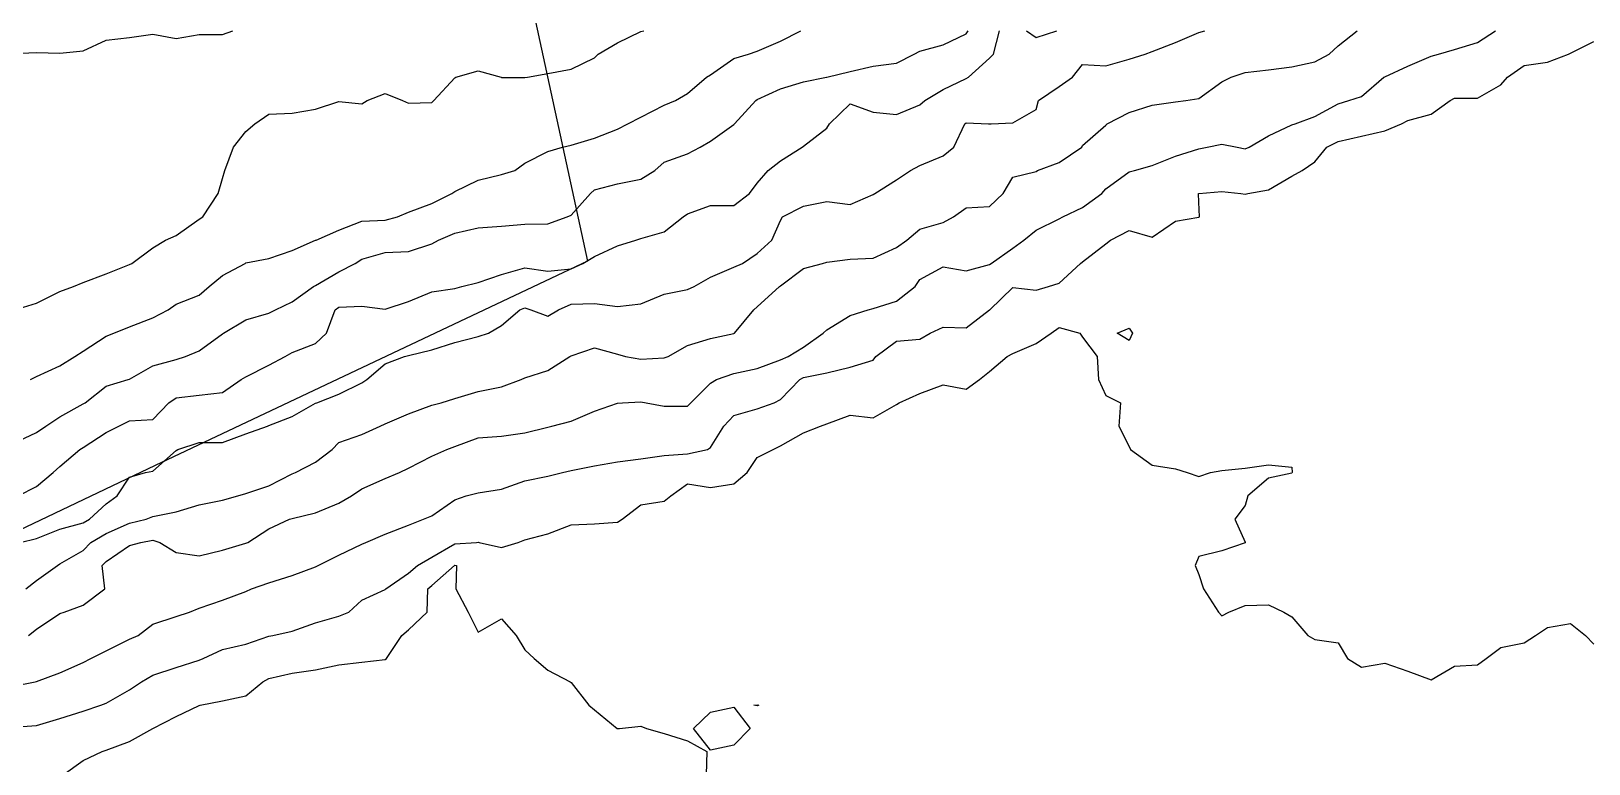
# Model space of a CAD drawing. Header units: metres. Extents: x 2681030 to 2681330, y 1246000 to 1246290.
# Drawn here: x 2681193.63 to 2681227.14, y 1246111.99 to 1246127.74 of the extents above; entities that cross this region are included whole.
import ezdxf

# ---------------------------------------------------------------- set-up
doc = ezdxf.new("R2010")
doc.units = ezdxf.units.M
doc.layers.add('BASIS_HOEHENLINIEN', color=8, linetype='Continuous')
doc.layers.add('BASIS_PARZELLE', color=7, linetype='Continuous')

msp = doc.modelspace()

# ---------------------------------------------------------------- linework, layer by layer
at = {"layer": 'BASIS_HOEHENLINIEN'}
for points, elevation in [([(2681193.25, 1246127.262), (2681193.75, 1246127.284), (2681194.25, 1246127.272), (2681194.75, 1246127.32), (2681195.25, 1246127.549), (2681195.75, 1246127.606), (2681196.25, 1246127.681), (2681196.75, 1246127.584), (2681197.25, 1246127.671), (2681197.75, 1246127.672), (2681197.974, 1246127.75)], 435), ([(2681193.25, 1246118.875), (2681193.75, 1246119.116), (2681193.948, 1246119.25), (2681194.25, 1246119.45), (2681194.75, 1246119.727), (2681194.796, 1246119.75), (2681195.25, 1246120.106), (2681195.72, 1246120.25), (2681195.75, 1246120.257), (2681196.25, 1246120.547), (2681196.75, 1246120.682), (2681196.957, 1246120.75), (2681197.25, 1246120.868), (2681197.75, 1246121.236), (2681197.771, 1246121.25), (2681198.25, 1246121.534), (2681198.75, 1246121.682), (2681198.889, 1246121.75), (2681199.25, 1246121.922), (2681199.707, 1246122.25), (2681199.75, 1246122.275), (2681200.25, 1246122.57), (2681200.603, 1246122.75), (2681200.75, 1246122.837), (2681201.25, 1246122.981), (2681201.75, 1246123.006), (2681202.25, 1246123.173), (2681202.399, 1246123.25), (2681202.75, 1246123.4), (2681203.25, 1246123.511), (2681203.75, 1246123.551), (2681204.25, 1246123.589), (2681204.75, 1246123.599), (2681205.165, 1246123.75), (2681205.25, 1246123.787), (2681205.663, 1246124.25), (2681205.75, 1246124.331), (2681206.25, 1246124.458), (2681206.75, 1246124.559), (2681207.047, 1246124.75), (2681207.25, 1246124.929), (2681207.75, 1246125.104), (2681208.027, 1246125.25), (2681208.25, 1246125.375), (2681208.75, 1246125.737), (2681208.763, 1246125.75), (2681209.223, 1246126.25), (2681209.25, 1246126.272), (2681209.75, 1246126.504), (2681210.25, 1246126.656), (2681210.746, 1246126.75), (2681210.75, 1246126.751), (2681211.25, 1246126.878), (2681211.75, 1246126.991), (2681212.25, 1246127.054), (2681212.631, 1246127.25), (2681212.75, 1246127.314), (2681213.25, 1246127.452), (2681213.75, 1246127.685), (2681213.793, 1246127.75)], 436.5), ([(2681193.28, 1246121.75), (2681193.75, 1246121.892), (2681194.25, 1246122.148), (2681194.545, 1246122.25), (2681194.75, 1246122.337), (2681195.25, 1246122.526), (2681195.75, 1246122.728), (2681195.801, 1246122.75), (2681196.25, 1246123.086), (2681196.526, 1246123.25), (2681196.75, 1246123.351), (2681197.25, 1246123.702), (2681197.324, 1246123.75), (2681197.656, 1246124.25), (2681197.75, 1246124.574), (2681197.801, 1246124.75), (2681197.987, 1246125.25), (2681198.25, 1246125.583), (2681198.448, 1246125.75), (2681198.75, 1246125.961), (2681199.25, 1246125.976), (2681199.75, 1246126.067), (2681200.25, 1246126.227), (2681200.75, 1246126.18), (2681200.862, 1246126.25), (2681201.25, 1246126.405), (2681201.619, 1246126.25), (2681201.75, 1246126.196), (2681202.25, 1246126.21), (2681202.295, 1246126.25), (2681202.75, 1246126.741), (2681202.767, 1246126.75), (2681203.25, 1246126.891), (2681203.742, 1246126.75), (2681203.75, 1246126.747), (2681204.25, 1246126.743), (2681204.311, 1246126.75), (2681204.75, 1246126.83), (2681205.25, 1246126.928), (2681205.75, 1246127.167), (2681205.831, 1246127.25), (2681206.25, 1246127.49), (2681206.75, 1246127.733), (2681206.816, 1246127.75)], 435.5), ([(2681193.356, 1246117.75), (2681193.75, 1246117.951), (2681194.109, 1246118.25), (2681194.25, 1246118.383), (2681194.682, 1246118.75), (2681194.75, 1246118.788), (2681195.25, 1246119.11), (2681195.517, 1246119.25), (2681195.75, 1246119.363), (2681196.25, 1246119.39), (2681196.593, 1246119.75), (2681196.75, 1246119.856), (2681197.25, 1246119.916), (2681197.75, 1246119.97), (2681198.152, 1246120.25), (2681198.25, 1246120.309), (2681198.75, 1246120.56), (2681199.095, 1246120.75), (2681199.25, 1246120.836), (2681199.75, 1246121.025), (2681199.985, 1246121.25), (2681200.176, 1246121.75), (2681200.25, 1246121.81), (2681200.75, 1246121.826), (2681201.25, 1246121.766), (2681201.75, 1246121.932), (2681202.25, 1246122.136), (2681202.75, 1246122.209), (2681202.901, 1246122.25), (2681203.25, 1246122.341), (2681203.75, 1246122.507), (2681204.25, 1246122.651), (2681204.75, 1246122.582), (2681205.25, 1246122.629), (2681205.501, 1246122.75), (2681205.75, 1246122.895), (2681206.25, 1246123.129), (2681206.644, 1246123.25), (2681206.75, 1246123.284), (2681207.25, 1246123.43), (2681207.663, 1246123.75), (2681207.75, 1246123.814), (2681208.25, 1246123.991), (2681208.75, 1246123.997), (2681209.087, 1246124.25), (2681209.25, 1246124.471), (2681209.486, 1246124.75), (2681209.75, 1246124.954), (2681210.216, 1246125.25), (2681210.25, 1246125.27), (2681210.75, 1246125.654), (2681210.807, 1246125.75), (2681211.25, 1246126.18), (2681211.75, 1246126.001), (2681212.25, 1246125.952), (2681212.75, 1246126.162), (2681212.856, 1246126.25), (2681213.25, 1246126.487), (2681213.75, 1246126.726), (2681213.794, 1246126.75), (2681214.25, 1246127.165), (2681214.334, 1246127.25), (2681214.467, 1246127.75)], 437), ([(2681193.4, 1246116.75), (2681193.75, 1246116.836), (2681194.25, 1246117.032), (2681194.75, 1246117.173), (2681194.89, 1246117.25), (2681195.25, 1246117.582), (2681195.486, 1246117.75), (2681195.75, 1246118.154), (2681196.092, 1246118.25), (2681196.25, 1246118.279), (2681196.75, 1246118.728), (2681196.79, 1246118.75), (2681197.25, 1246118.896), (2681197.75, 1246118.898), (2681198.25, 1246119.084), (2681198.717, 1246119.25), (2681198.75, 1246119.263), (2681199.25, 1246119.454), (2681199.75, 1246119.742), (2681199.778, 1246119.75), (2681200.25, 1246119.937), (2681200.75, 1246120.179), (2681200.858, 1246120.25), (2681201.25, 1246120.586), (2681201.667, 1246120.75), (2681201.75, 1246120.768), (2681202.25, 1246120.891), (2681202.75, 1246121.051), (2681203.25, 1246121.175), (2681203.475, 1246121.25), (2681203.75, 1246121.411), (2681204.147, 1246121.75), (2681204.25, 1246121.795), (2681204.379, 1246121.75), (2681204.75, 1246121.617), (2681204.977, 1246121.75), (2681205.25, 1246121.874), (2681205.75, 1246121.887), (2681206.25, 1246121.82), (2681206.75, 1246121.882), (2681207.25, 1246122.084), (2681207.75, 1246122.185), (2681207.895, 1246122.25), (2681208.25, 1246122.451), (2681208.75, 1246122.666), (2681208.934, 1246122.75), (2681209.25, 1246122.959), (2681209.565, 1246123.25), (2681209.75, 1246123.672), (2681209.796, 1246123.75), (2681210.25, 1246123.983), (2681210.75, 1246124.082), (2681211.25, 1246124.016), (2681211.75, 1246124.231), (2681211.78, 1246124.25), (2681212.25, 1246124.543), (2681212.547, 1246124.75), (2681212.75, 1246124.851), (2681213.25, 1246125.062), (2681213.485, 1246125.25), (2681213.715, 1246125.75), (2681213.75, 1246125.77), (2681214.227, 1246125.75), (2681214.25, 1246125.749), (2681214.287, 1246125.75), (2681214.75, 1246125.774), (2681215.25, 1246126.059), (2681215.306, 1246126.25), (2681215.75, 1246126.554), (2681216.034, 1246126.75), (2681216.25, 1246127.024), (2681216.75, 1246126.999), (2681217.25, 1246127.14), (2681217.601, 1246127.25), (2681217.75, 1246127.308), (2681218.25, 1246127.5), (2681218.75, 1246127.717), (2681218.879, 1246127.75)], 437.5), ([(2681193.518, 1246115.75), (2681193.75, 1246115.928), (2681194.198, 1246116.25), (2681194.25, 1246116.287), (2681194.75, 1246116.578), (2681194.921, 1246116.75), (2681195.25, 1246116.941), (2681195.75, 1246117.164), (2681196.108, 1246117.25), (2681196.25, 1246117.306), (2681196.75, 1246117.41), (2681197.25, 1246117.561), (2681197.75, 1246117.659), (2681198.079, 1246117.75), (2681198.25, 1246117.802), (2681198.75, 1246117.965), (2681199.25, 1246118.222), (2681199.32, 1246118.25), (2681199.75, 1246118.474), (2681200.11, 1246118.75), (2681200.25, 1246118.898), (2681200.75, 1246119.073), (2681201.14, 1246119.25), (2681201.25, 1246119.299), (2681201.75, 1246119.514), (2681202.25, 1246119.697), (2681202.452, 1246119.75), (2681202.75, 1246119.844), (2681203.25, 1246119.991), (2681203.75, 1246120.096), (2681204.175, 1246120.25), (2681204.25, 1246120.291), (2681204.75, 1246120.444), (2681205.223, 1246120.75), (2681205.25, 1246120.761), (2681205.75, 1246120.936), (2681206.25, 1246120.796), (2681206.418, 1246120.75), (2681206.75, 1246120.687), (2681207.25, 1246120.72), (2681207.338, 1246120.75), (2681207.75, 1246120.98), (2681208.25, 1246121.133), (2681208.75, 1246121.24), (2681208.766, 1246121.25), (2681209.181, 1246121.75), (2681209.25, 1246121.813), (2681209.732, 1246122.25), (2681209.75, 1246122.266), (2681210.25, 1246122.641), (2681210.659, 1246122.75), (2681210.75, 1246122.779), (2681211.25, 1246122.842), (2681211.75, 1246122.86), (2681212.25, 1246123.091), (2681212.47, 1246123.25), (2681212.75, 1246123.482), (2681213.25, 1246123.631), (2681213.478, 1246123.75), (2681213.75, 1246123.946), (2681214.25, 1246123.97), (2681214.544, 1246124.25), (2681214.75, 1246124.6), (2681215.25, 1246124.725), (2681215.28, 1246124.75), (2681215.75, 1246124.918), (2681216.232, 1246125.25), (2681216.25, 1246125.284), (2681216.75, 1246125.723), (2681216.778, 1246125.75), (2681217.25, 1246125.994), (2681217.75, 1246126.151), (2681218.25, 1246126.221), (2681218.472, 1246126.25), (2681218.75, 1246126.295), (2681219.25, 1246126.65), (2681219.45, 1246126.75), (2681219.75, 1246126.857), (2681220.25, 1246126.908), (2681220.75, 1246126.979), (2681221.25, 1246127.082), (2681221.557, 1246127.25), (2681221.75, 1246127.425), (2681222.16, 1246127.75)], 438), ([(2681193.576, 1246114.75), (2681193.75, 1246114.881), (2681194.25, 1246115.218), (2681194.344, 1246115.25), (2681194.75, 1246115.401), (2681195.217, 1246115.75), (2681195.161, 1246116.25), (2681195.25, 1246116.339), (2681195.75, 1246116.686), (2681195.993, 1246116.75), (2681196.25, 1246116.801), (2681196.405, 1246116.75), (2681196.75, 1246116.534), (2681197.25, 1246116.464), (2681197.75, 1246116.583), (2681198.25, 1246116.731), (2681198.293, 1246116.75), (2681198.75, 1246117.044), (2681199.194, 1246117.25), (2681199.25, 1246117.267), (2681199.75, 1246117.388), (2681200.25, 1246117.596), (2681200.522, 1246117.75), (2681200.75, 1246117.899), (2681201.25, 1246118.125), (2681201.557, 1246118.25), (2681201.75, 1246118.345), (2681202.25, 1246118.602), (2681202.579, 1246118.75), (2681202.75, 1246118.809), (2681203.25, 1246118.997), (2681203.75, 1246119.032), (2681204.25, 1246119.108), (2681204.75, 1246119.224), (2681204.835, 1246119.25), (2681205.25, 1246119.36), (2681205.75, 1246119.57), (2681206.25, 1246119.743), (2681206.355, 1246119.75), (2681206.75, 1246119.771), (2681206.864, 1246119.75), (2681207.25, 1246119.679), (2681207.75, 1246119.677), (2681207.823, 1246119.75), (2681208.25, 1246120.174), (2681208.373, 1246120.25), (2681208.75, 1246120.381), (2681209.25, 1246120.486), (2681209.75, 1246120.676), (2681209.917, 1246120.75), (2681210.25, 1246120.945), (2681210.669, 1246121.25), (2681210.75, 1246121.32), (2681211.25, 1246121.63), (2681211.638, 1246121.75), (2681211.75, 1246121.781), (2681212.25, 1246121.937), (2681212.648, 1246122.25), (2681212.75, 1246122.404), (2681213.25, 1246122.672), (2681213.75, 1246122.592), (2681214.25, 1246122.722), (2681214.283, 1246122.75), (2681214.75, 1246123.08), (2681214.989, 1246123.25), (2681215.25, 1246123.46), (2681215.75, 1246123.71), (2681215.825, 1246123.75), (2681216.25, 1246123.952), (2681216.665, 1246124.25), (2681216.75, 1246124.353), (2681217.25, 1246124.72), (2681217.367, 1246124.75), (2681217.75, 1246124.851), (2681218.25, 1246125.056), (2681218.75, 1246125.21), (2681218.934, 1246125.25), (2681219.25, 1246125.314), (2681219.576, 1246125.25), (2681219.75, 1246125.215), (2681219.837, 1246125.25), (2681220.25, 1246125.491), (2681220.75, 1246125.729), (2681220.826, 1246125.75), (2681221.25, 1246125.911), (2681221.75, 1246126.18), (2681221.981, 1246126.25), (2681222.25, 1246126.34), (2681222.735, 1246126.75), (2681222.75, 1246126.761), (2681223.25, 1246126.993), (2681223.75, 1246127.206), (2681223.908, 1246127.25), (2681224.25, 1246127.352), (2681224.75, 1246127.5), (2681225.134, 1246127.75)], 438.5), ([(2681193.621, 1246120.25), (2681193.75, 1246120.315), (2681194.25, 1246120.546), (2681194.571, 1246120.75), (2681194.75, 1246120.861), (2681195.25, 1246121.181), (2681195.414, 1246121.25), (2681195.75, 1246121.387), (2681196.25, 1246121.575), (2681196.58, 1246121.75), (2681196.75, 1246121.871), (2681197.25, 1246122.065), (2681197.465, 1246122.25), (2681197.75, 1246122.488), (2681198.234, 1246122.75), (2681198.25, 1246122.759), (2681198.75, 1246122.852), (2681199.25, 1246123.025), (2681199.75, 1246123.245), (2681199.762, 1246123.25), (2681200.25, 1246123.46), (2681200.75, 1246123.654), (2681201.25, 1246123.682), (2681201.514, 1246123.75), (2681201.75, 1246123.853), (2681202.25, 1246124.036), (2681202.686, 1246124.25), (2681202.75, 1246124.292), (2681203.25, 1246124.538), (2681203.75, 1246124.66), (2681204.035, 1246124.75), (2681204.25, 1246124.901), (2681204.75, 1246125.158), (2681205.066, 1246125.25), (2681205.25, 1246125.294), (2681205.75, 1246125.442), (2681206.25, 1246125.636), (2681206.47, 1246125.75), (2681206.75, 1246125.894), (2681207.25, 1246126.154), (2681207.491, 1246126.25), (2681207.75, 1246126.402), (2681208.162, 1246126.75), (2681208.25, 1246126.806), (2681208.75, 1246127.158), (2681209.063, 1246127.25), (2681209.25, 1246127.314), (2681209.75, 1246127.527), (2681210.191, 1246127.75)], 436), ([(2681215.047, 1246127.75), (2681215.25, 1246127.606), (2681215.695, 1246127.75)], 437), ([(2681193.25, 1246113.656), (2681193.721, 1246113.75), (2681193.75, 1246113.758), (2681194.25, 1246113.942), (2681194.75, 1246114.168), (2681194.916, 1246114.25), (2681195.25, 1246114.416), (2681195.75, 1246114.672), (2681195.935, 1246114.75), (2681196.25, 1246114.99), (2681196.75, 1246115.159), (2681197.042, 1246115.25), (2681197.25, 1246115.333), (2681197.75, 1246115.504), (2681198.25, 1246115.694), (2681198.373, 1246115.75), (2681198.75, 1246115.883), (2681199.25, 1246116.035), (2681199.75, 1246116.221), (2681199.807, 1246116.25), (2681200.25, 1246116.478), (2681200.75, 1246116.714), (2681200.835, 1246116.75), (2681201.25, 1246116.929), (2681201.75, 1246117.119), (2681202.073, 1246117.25), (2681202.25, 1246117.324), (2681202.75, 1246117.662), (2681202.995, 1246117.75), (2681203.25, 1246117.814), (2681203.75, 1246117.895), (2681204.25, 1246118.073), (2681204.75, 1246118.176), (2681205.062, 1246118.25), (2681205.25, 1246118.294), (2681205.75, 1246118.398), (2681206.25, 1246118.479), (2681206.75, 1246118.545), (2681207.25, 1246118.619), (2681207.75, 1246118.656), (2681208.181, 1246118.75), (2681208.25, 1246118.792), (2681208.535, 1246119.25), (2681208.75, 1246119.477), (2681209.25, 1246119.62), (2681209.618, 1246119.75), (2681209.75, 1246119.821), (2681210.172, 1246120.25), (2681210.25, 1246120.296), (2681210.75, 1246120.393), (2681211.25, 1246120.521), (2681211.75, 1246120.668), (2681211.806, 1246120.75), (2681212.25, 1246121.08), (2681212.75, 1246121.123), (2681212.97, 1246121.25), (2681213.25, 1246121.378), (2681213.75, 1246121.364), (2681214.25, 1246121.748), (2681214.253, 1246121.75), (2681214.75, 1246122.233), (2681215.25, 1246122.172), (2681215.518, 1246122.25), (2681215.75, 1246122.327), (2681216.207, 1246122.75), (2681216.25, 1246122.784), (2681216.75, 1246123.168), (2681216.854, 1246123.25), (2681217.25, 1246123.458), (2681217.75, 1246123.311), (2681218.25, 1246123.66), (2681218.75, 1246123.746), (2681218.763, 1246123.75), (2681218.75, 1246124.069), (2681218.748, 1246124.25), (2681218.75, 1246124.251), (2681219.25, 1246124.298), (2681219.656, 1246124.25), (2681219.75, 1246124.237), (2681219.809, 1246124.25), (2681220.25, 1246124.328), (2681220.75, 1246124.626), (2681220.976, 1246124.75), (2681221.25, 1246124.93), (2681221.507, 1246125.25), (2681221.75, 1246125.372), (2681222.25, 1246125.488), (2681222.75, 1246125.596), (2681223.109, 1246125.75), (2681223.25, 1246125.823), (2681223.75, 1246125.958), (2681224.158, 1246126.25), (2681224.25, 1246126.3), (2681224.75, 1246126.302), (2681225.25, 1246126.588), (2681225.39, 1246126.75), (2681225.75, 1246127.001), (2681226.25, 1246127.076), (2681226.706, 1246127.25), (2681226.75, 1246127.27), (2681227.25, 1246127.517)], 439), ([(2681193.25, 1246112.775), (2681193.75, 1246112.816), (2681194.25, 1246112.962), (2681194.75, 1246113.118), (2681195.132, 1246113.25), (2681195.25, 1246113.296), (2681195.75, 1246113.579), (2681196.009, 1246113.75), (2681196.25, 1246113.898), (2681196.75, 1246114.06), (2681197.25, 1246114.214), (2681197.336, 1246114.25), (2681197.75, 1246114.448), (2681198.25, 1246114.559), (2681198.75, 1246114.731), (2681198.836, 1246114.75), (2681199.25, 1246114.843), (2681199.75, 1246115.017), (2681200.25, 1246115.16), (2681200.466, 1246115.25), (2681200.75, 1246115.507), (2681201.25, 1246115.739), (2681201.262, 1246115.75), (2681201.75, 1246116.088), (2681201.943, 1246116.25), (2681202.25, 1246116.435), (2681202.75, 1246116.717), (2681203.215, 1246116.75), (2681203.25, 1246116.755), (2681203.273, 1246116.75), (2681203.75, 1246116.643), (2681204.112, 1246116.75), (2681204.25, 1246116.802), (2681204.75, 1246116.934), (2681205.25, 1246117.124), (2681205.75, 1246117.146), (2681206.25, 1246117.182), (2681206.35, 1246117.25), (2681206.75, 1246117.558), (2681207.25, 1246117.633), (2681207.394, 1246117.75), (2681207.75, 1246118.008), (2681208.25, 1246117.933), (2681208.75, 1246118.012), (2681209.034, 1246118.25), (2681209.25, 1246118.572), (2681209.595, 1246118.75), (2681209.75, 1246118.828), (2681210.25, 1246119.103), (2681210.612, 1246119.25), (2681210.75, 1246119.299), (2681211.25, 1246119.485), (2681211.75, 1246119.43), (2681212.25, 1246119.713), (2681212.303, 1246119.75), (2681212.75, 1246119.949), (2681213.25, 1246120.136), (2681213.75, 1246120.048), (2681214.031, 1246120.25), (2681214.25, 1246120.426), (2681214.63, 1246120.75), (2681214.75, 1246120.813), (2681215.25, 1246121.028), (2681215.573, 1246121.25), (2681215.75, 1246121.368), (2681216.19, 1246121.25), (2681216.25, 1246121.163), (2681216.562, 1246120.75), (2681216.593, 1246120.25), (2681216.75, 1246119.911), (2681217.064, 1246119.75), (2681217.034, 1246119.25), (2681217.25, 1246118.815), (2681217.279, 1246118.75), (2681217.75, 1246118.408), (2681218.25, 1246118.328), (2681218.502, 1246118.25), (2681218.75, 1246118.169), (2681219.001, 1246118.25), (2681219.25, 1246118.297), (2681219.75, 1246118.345), (2681220.25, 1246118.421), (2681220.75, 1246118.369), (2681220.76, 1246118.25), (2681220.75, 1246118.24), (2681220.25, 1246118.131), (2681219.804, 1246117.75), (2681219.75, 1246117.541), (2681219.524, 1246117.25), (2681219.75, 1246116.756), (2681219.751, 1246116.75), (2681219.75, 1246116.741), (2681219.25, 1246116.57), (2681218.75, 1246116.446), (2681218.676, 1246116.25), (2681218.75, 1246116.056), (2681218.855, 1246115.75), (2681219.175, 1246115.25), (2681219.25, 1246115.173), (2681219.399, 1246115.25), (2681219.75, 1246115.39), (2681220.25, 1246115.405), (2681220.581, 1246115.25), (2681220.75, 1246115.15), (2681221.1, 1246114.75), (2681221.25, 1246114.66), (2681221.75, 1246114.59), (2681221.949, 1246114.25), (2681222.25, 1246114.068), (2681222.75, 1246114.153), (2681223.25, 1246113.983), (2681223.75, 1246113.793), (2681224.25, 1246114.089), (2681224.75, 1246114.119), (2681224.935, 1246114.25), (2681225.25, 1246114.488), (2681225.75, 1246114.592), (2681225.991, 1246114.75), (2681226.25, 1246114.919), (2681226.75, 1246115.005), (2681227.073, 1246114.75), (2681227.25, 1246114.562)], 439.5), ([(2681217.327, 1246121.25), (2681217.25, 1246121.094), (2681216.997, 1246121.25), (2681217.25, 1246121.357), (2681217.327, 1246121.25)], 439.5), ([(2681194.325, 1246111.75), (2681194.75, 1246112.059), (2681195.164, 1246112.25), (2681195.25, 1246112.279), (2681195.75, 1246112.465), (2681196.25, 1246112.748), (2681196.253, 1246112.75), (2681196.75, 1246113.008), (2681197.25, 1246113.243), (2681197.273, 1246113.25), (2681197.75, 1246113.346), (2681198.25, 1246113.45), (2681198.614, 1246113.75), (2681198.75, 1246113.825), (2681199.25, 1246113.937), (2681199.75, 1246114.009), (2681200.25, 1246114.117), (2681200.75, 1246114.171), (2681201.25, 1246114.229), (2681201.275, 1246114.25), (2681201.611, 1246114.75), (2681201.75, 1246114.872), (2681202.154, 1246115.25), (2681202.169, 1246115.75), (2681202.25, 1246115.82), (2681202.737, 1246116.25), (2681202.75, 1246116.258), (2681202.781, 1246116.25), (2681202.766, 1246115.75), (2681203.037, 1246115.25), (2681203.25, 1246114.819), (2681203.75, 1246115.107), (2681204.064, 1246114.75), (2681204.25, 1246114.439), (2681204.455, 1246114.25), (2681204.75, 1246114.003), (2681205.231, 1246113.75), (2681205.25, 1246113.735), (2681205.629, 1246113.25), (2681205.75, 1246113.152), (2681206.239, 1246112.75), (2681206.25, 1246112.746), (2681206.288, 1246112.75), (2681206.75, 1246112.801), (2681206.871, 1246112.75), (2681207.25, 1246112.639), (2681207.75, 1246112.482), (2681208.165, 1246112.25), (2681208.154, 1246111.75)], 440), ([(2681209.104, 1246112.75), (2681208.75, 1246112.389), (2681208.25, 1246112.281), (2681207.885, 1246112.75), (2681208.25, 1246113.098), (2681208.75, 1246113.21), (2681209.104, 1246112.75)], 440), ([(2681209.288, 1246113.25), (2681209.25, 1246113.234), (2681209.181, 1246113.25), (2681209.25, 1246113.254), (2681209.288, 1246113.25)], 440)]:
    msp.add_lwpolyline(points, dxfattribs=dict(at, elevation=elevation))
at = {"layer": 'BASIS_PARZELLE'}
msp.add_lwpolyline([(2681139.3, 1246159.3), (2681140.3, 1246159.5), (2681141.2, 1246159.6), (2681142.1, 1246159.8), (2681143, 1246159.9), (2681143.9, 1246160.1), (2681144.8, 1246160.2), (2681145.7, 1246160.4), (2681146.6, 1246160.6), (2681147.5, 1246160.8), (2681148.4, 1246161), (2681189.2, 1246169.9), (2681195.1, 1246171.2), (2681205.6, 1246122.8), (2681196.3, 1246118.4), (2681181.6, 1246111.4), (2681166.7, 1246104.4), (2681152.7, 1246097.8), (2681139.3, 1246159.3)], close=True, dxfattribs=at)

doc.saveas('drawing.dxf')
